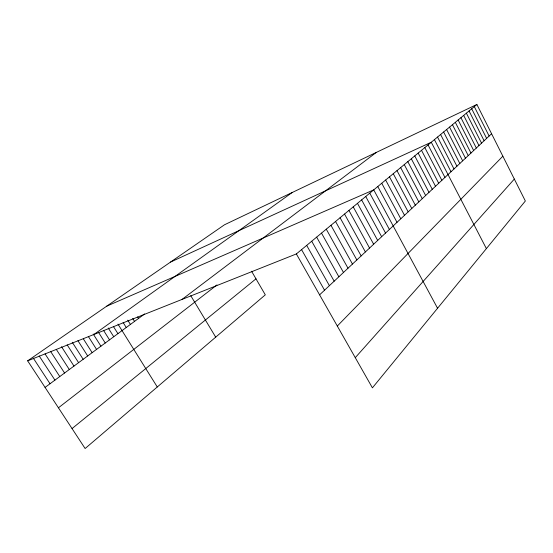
<?xml version="1.0" encoding="UTF-8"?>
<svg xmlns="http://www.w3.org/2000/svg" width="553" height="553" viewBox="0 0 553 553"><rect width="100%" height="100%" fill="white"/><g stroke="black" fill="none" stroke-linecap="round" stroke-linejoin="round"><path stroke-width="0.83" d="M355.268 357.66L514.331 179.061M337.309 326.042L502.85 156.195M319.593 294.846L491.582 133.743M296.36 253.938L476.886 104.476L525.35 201.009L372.411 387.847L296.36 253.938L27.65 360.826L85.121 448.524L265.302 294.839L251.56 271.233M72.049 428.575L255.984 278.836M58.431 407.796L216.97 284.933M182.096 299.387L376.33 152.407M45.07 387.404L144.623 313.952M94.003 334.434L292.171 192.52M27.65 360.826L224.511 224.767L476.886 104.476M170.538 262.074L431.264 142.245L486.384 248.608M106.75 306.155L373.738 189.873L437.561 308.256M33.221 358.012L50.026 383.741M39.18 355.945L54.934 380.125M45.07 353.906L59.779 376.552M50.51 351.307L64.563 373.012M61.521 346.731L73.971 366.072M56.282 349.365L69.298 369.522M67.155 344.844L78.595 362.664M72.263 342.266L83.164 359.291M83.406 338.941L92.151 352.662M77.945 340.71L87.685 355.959M88.342 336.466L96.561 349.406M93.222 334.026L100.929 346.185M103.535 330.369L109.515 339.853M98.496 332.318L105.243 343.005M108.257 328.026L113.738 336.736M117.989 324.141L157.28 386.976M113.379 326.429L117.913 333.659M123.125 322.496L126.25 327.507M132.72 318.473L134.531 321.397M127.757 320.159L130.418 324.431M137.704 316.938L138.603 318.39M190.757 295.682L215.705 337.143M306.687 245.387L329.401 285.659M301.565 249.624L324.542 290.214M311.712 241.226L334.178 281.187M316.648 237.14L338.865 276.79M321.5 233.117L343.475 272.47M326.27 229.17L348.01 268.226M335.56 221.476L356.844 259.951M330.957 225.292L352.461 264.051M340.088 217.73L361.15 255.915M344.54 214.046L365.388 251.947M353.229 206.85L373.648 244.212M348.922 210.416L369.549 248.048M357.466 203.345L377.678 240.431M361.634 199.896L381.646 236.719M369.77 193.156L389.395 229.46M365.733 196.502L385.552 233.062M381.736 183.25L400.794 218.788M377.775 186.534L397.013 222.32M385.641 180.015L404.513 215.304M393.266 173.704L411.771 208.495M389.485 176.836L408.169 211.875M396.985 170.621L415.324 205.177M404.264 164.6L422.257 198.679M400.655 167.587L418.815 201.9M411.314 158.759L428.983 192.382M407.817 161.656L425.644 195.506M414.764 155.905L432.266 189.299M421.51 150.319L438.702 183.271M418.165 153.091L435.508 186.264M428.057 144.9L444.951 177.423M424.808 147.589L441.847 180.326M434.416 139.632L451.02 171.734M440.603 134.517L456.923 166.211M437.534 137.054L453.992 168.955M446.61 129.54L462.654 160.833M443.624 132.008L459.806 163.501M452.451 124.702L468.239 155.607M449.554 127.1L465.467 158.199M458.14 119.994L473.665 150.52M455.319 122.331L470.969 153.043M463.677 115.411L478.953 145.57M460.925 117.685L476.327 148.024M469.062 110.953L484.103 140.745M466.386 113.165L481.545 143.137M474.308 106.605L489.122 136.045M471.702 108.761L486.626 138.381"/></g></svg>
